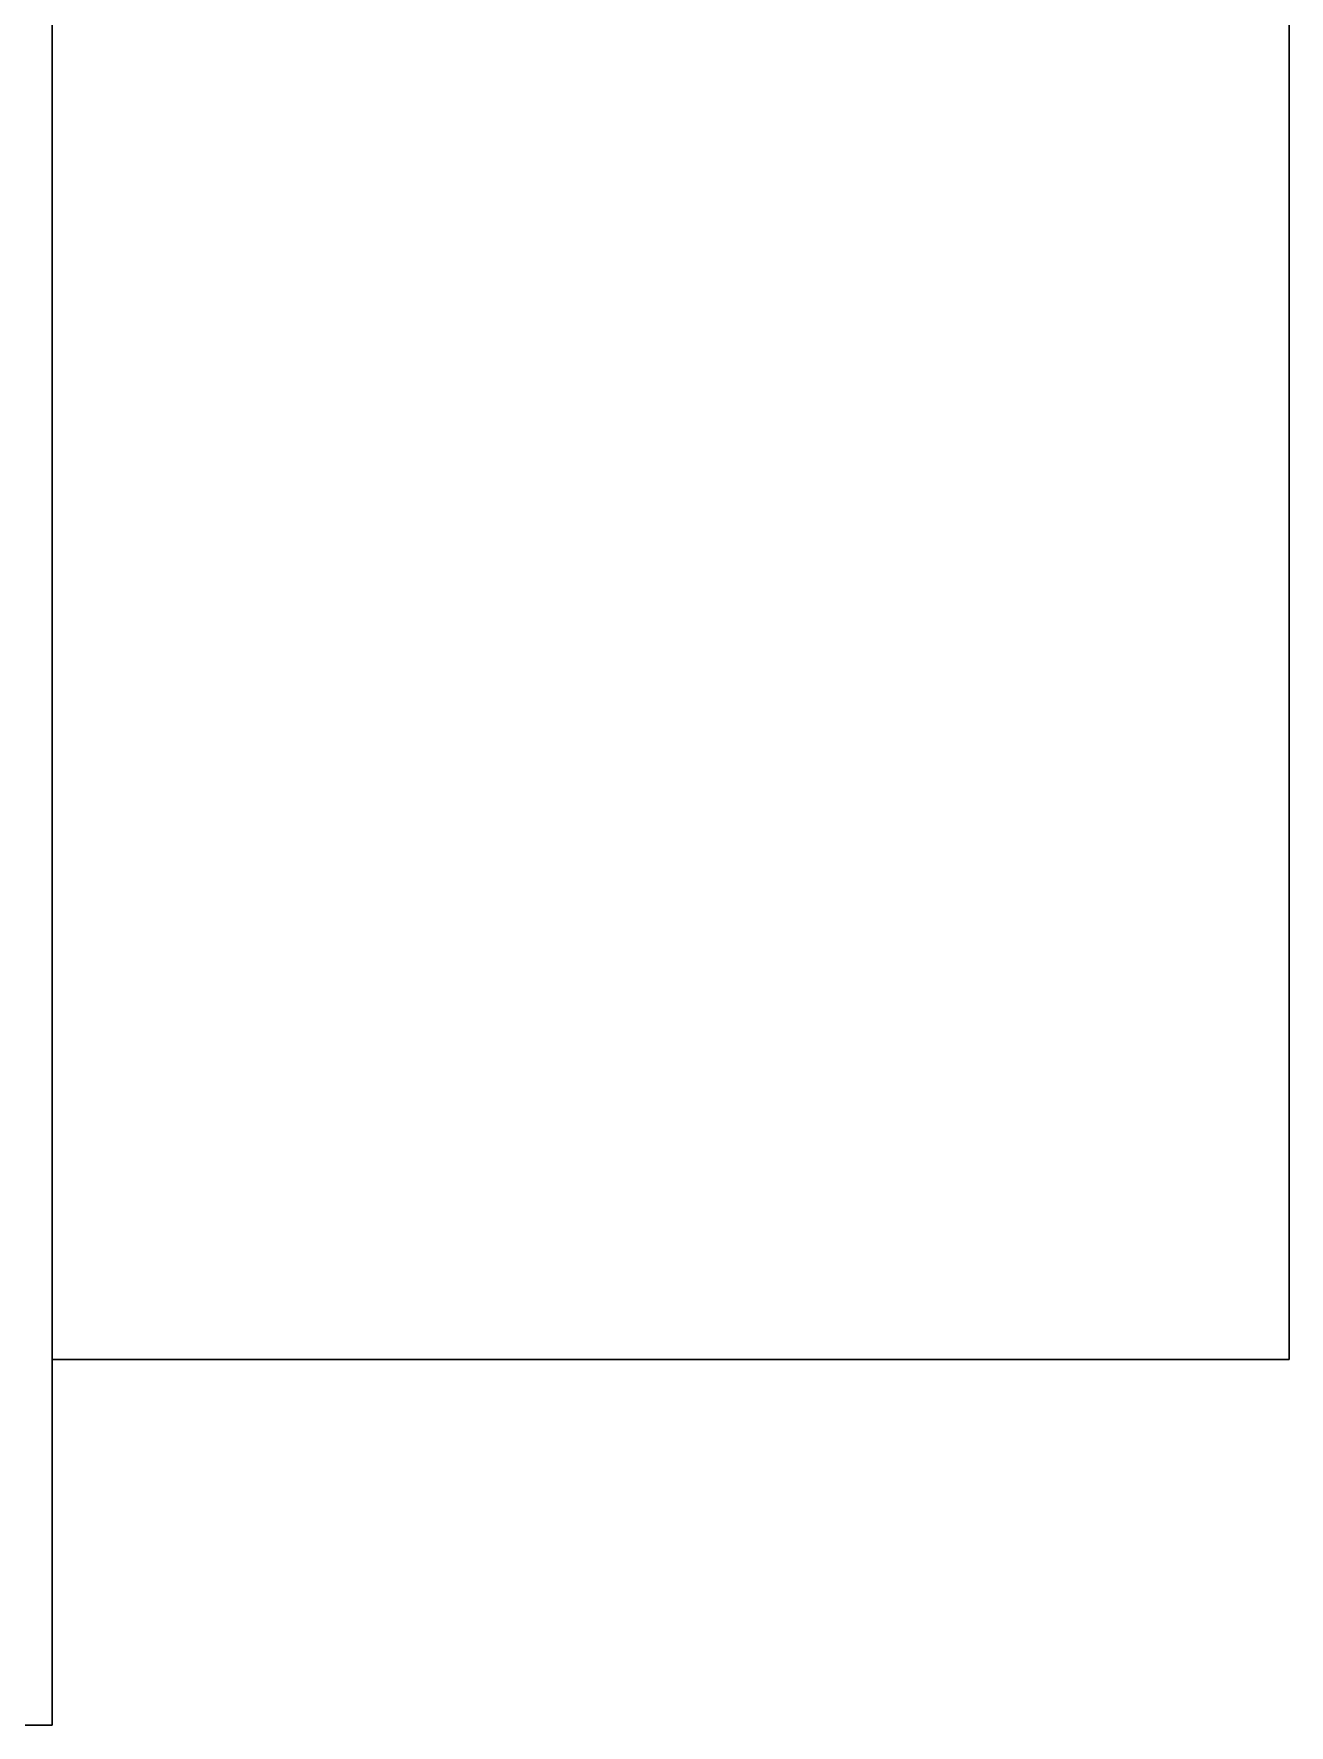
# Model space of a CAD drawing. Header units: millimetres. Extents: x -5300 to 98858, y -5196 to 93886.
# Drawn here: x 21998 to 37970, y -4953 to 16565 of the extents above; entities that cross this region are included whole.
import ezdxf

# ---------------------------------------------------------------- set-up
doc = ezdxf.new("R2010")
doc.units = ezdxf.units.MM
doc.layers.add('Генплан', color=7, linetype='Continuous', lineweight=9)

# ---------------------------------------------------------------- blocks, each defined once
blk = doc.blocks.new('Местность - Местность-379060-Подвал')
at = {"layer": 'Генплан', "color": 253, "true_color": 0xaaaaaa}
for p, q in [((22230, 30470), (22230, 16430)), ((22230, 16430), (22230, 30470)), ((22230, 16430), (22230, 30470)), ((22230, 24700), (22230, -300)), ((22230, 24700), (22230, -300)), ((22230, -300), (22230, 24700)), ((37970, -300), (37970, 16700)), ((37970, -300), (37970, 16700)), ((37970, 16700), (37970, -300)), ((22230, 16430), (22230, -300)), ((22230, 16430), (22230, 16430)), ((22230, -300), (22230, 16430)), ((22230, 16430), (22230, 16430)), ((22230, -300), (22230, 16430)), ((22230, -300), (22230, -4953)), ((22230, -4953), (22230, -300)), ((22230, -300), (22230, -300)), ((22230, -4953), (22230, -300)), ((22230, -300), (22230, -300)), ((22230, -300), (22230, -300)), ((22230, -300), (22230, -300)), ((22230, -300), (37970, -300)), ((22230, -300), (37970, -300)), ((37970, -300), (22230, -300)), ((37970, -300), (37970, -300)), ((37970, -300), (37970, -300)), ((15800, -4953), (22230, -4953)), ((15800, -4953), (22230, -4953)), ((22230, -4953), (15800, -4953)), ((22230, -4953), (22230, -4953)), ((22230, -4953), (22230, -4953))]:
    blk.add_line(p, q, dxfattribs=at)
blk = doc.blocks.new('Местность - Местность-379064-Подвал')
blk.add_blockref('Местность - Местность-379060-Подвал', (0, 0))

msp = doc.modelspace()

# ---------------------------------------------------------------- block references
at = {"layer": 'Генплан', "color": 253, "true_color": 0xaaaaaa}
msp.add_blockref('Местность - Местность-379064-Подвал', (0, 0), dxfattribs=at)

doc.saveas('drawing.dxf')
